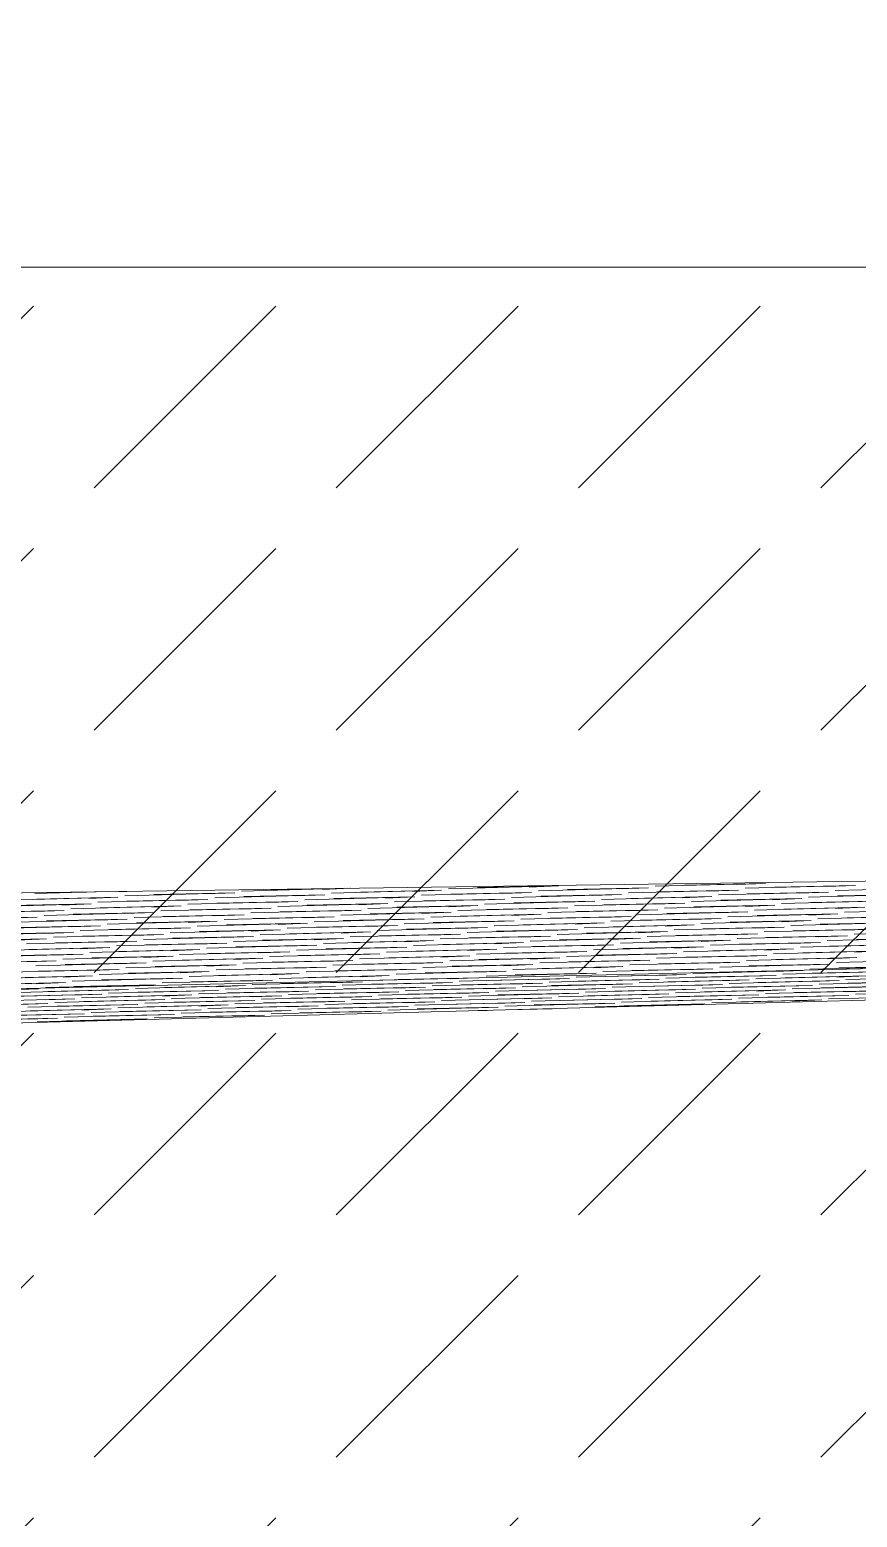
# Model space of a CAD drawing. Header units: millimetres. Extents: x 745166 to 884669, y -5000 to 15056.
# Drawn here: x 781510 to 782138, y 8990 to 10119 of the extents above; entities that cross this region are included whole.
import ezdxf

# ---------------------------------------------------------------- set-up
doc = ezdxf.new("R2010")
doc.units = ezdxf.units.MM
doc.header["$MEASUREMENT"] = 0
doc.layers.add('New_2D Drafting - General_Pen_No__1', color=7, linetype='Continuous', lineweight=13)
doc.layers.add('New_Site & Landscape - Terrain_Pen_No__1', color=7, linetype='Continuous', lineweight=13)
doc.layers.add('New_2D Drafting - General_Pen_No__61', color=7, linetype='Continuous', lineweight=20, true_color=0x6a6a6a)

msp = doc.modelspace()

# ---------------------------------------------------------------- hatches: boundary and pattern name
at = {"layer": 'New_2D Drafting - General_Pen_No__61', "linetype": 'Continuous', "lineweight": 20, "true_color": 0x6a6a6a}
h = msp.add_hatch(dxfattribs=at)
h.set_pattern_fill('Dashed_0002', color=251, style=0, pattern_type=2)
h.set_pattern_definition([(45, (1009346.34, 10138.7), (-183.84776, 183.84776), [195, -65]), (45, (1009346.34, 10322.54), (-183.84776, 183.84776), [195, -65])])
h.paths.add_polyline_path([(769057.3, 7861.9), (769057.3, 10118.7), (773547.6, 10118.7), (778397.6, 9938.7), (782481, 9938.7), (782481, 7861.9)])

# ---------------------------------------------------------------- linework, layer by layer
at = {"layer": 'New_2D Drafting - General_Pen_No__1', "color": 7, "linetype": 'Continuous', "lineweight": 13, "flags": 128}
msp.add_lwpolyline([(769057.3, 7861.9), (769057.3, 10118.7), (773547.6, 10118.7), (778397.6, 9938.7), (782481, 9938.7), (782481, 7861.9)], close=True, dxfattribs=at)
at = {"layer": 'New_Site & Landscape - Terrain_Pen_No__1', "color": 7, "linetype": 'Continuous', "lineweight": 13}
for p, q in [((782850.6, 9482.6), (776496.1, 9394.8)), ((781752.9, 9467.4), (781671, 9465.3)), ((781751.8, 9467.4), (781693.2, 9466.1)), ((781753.8, 9467.4), (781732.5, 9466.6)), ((781911.6, 9469.3), (781828, 9467.1)), ((781911.6, 9469.3), (781850.2, 9468)), ((781911.6, 9469.3), (781889.4, 9468.4)), ((781979.9, 9467.7), (781896.3, 9465.5)), ((781979.9, 9467.7), (781918.5, 9466.4)), ((781979.9, 9467.7), (781957.7, 9466.9)), ((782068.6, 9471.1), (781985, 9469)), ((782068.6, 9471.1), (782007.2, 9469.8)), ((782068.6, 9471.1), (782046.4, 9470.3)), ((782136.9, 9469.6), (782053.3, 9467.4)), ((782136.9, 9469.6), (782075.5, 9468.3)), ((782136.9, 9469.6), (782114.7, 9468.7)), ((782205.2, 9468), (782121.6, 9465.8)), ((781577.3, 9460.6), (781493.7, 9458.4)), ((781570, 9464.9), (781514.1, 9463.4)), ((781577.3, 9460.6), (781515.8, 9459.3)), ((781553.5, 9464.6), (781536.2, 9464.3)), ((781577.3, 9460.6), (781555.1, 9459.7)), ((781645.6, 9459), (781562, 9456.8)), ((781584, 9465.1), (781575.5, 9464.7)), ((781665.9, 9464), (781582.4, 9461.8)), ((781645.6, 9459), (781584.1, 9457.7)), ((781665.9, 9464), (781604.5, 9462.7)), ((781645.6, 9459), (781623.4, 9458.2)), ((781713.9, 9457.4), (781630.3, 9455.3)), ((781665.9, 9464), (781643.8, 9463.2)), ((781734.2, 9462.4), (781650.7, 9460.3)), ((781713.9, 9457.4), (781652.4, 9456.1)), ((781734.2, 9462.4), (781672.8, 9461.1)), ((781713.9, 9457.4), (781691.7, 9456.6)), ((781782.1, 9455.9), (781698.6, 9453.7)), ((781734.2, 9462.4), (781712.1, 9461.6)), ((781802.5, 9460.9), (781719, 9458.7)), ((781782.1, 9455.9), (781720.7, 9454.6)), ((781822.9, 9465.9), (781739.3, 9463.7)), ((781802.5, 9460.9), (781741.1, 9459.6)), ((781782.1, 9455.9), (781760, 9455)), ((781822.9, 9465.9), (781761.5, 9464.5)), ((781802.5, 9460.9), (781780.4, 9460)), ((781870.8, 9459.3), (781787.2, 9457.1)), ((781822.9, 9465.9), (781800.8, 9465)), ((781891.2, 9464.3), (781807.6, 9462.1)), ((781870.8, 9459.3), (781809.4, 9458)), ((781891.2, 9464.3), (781829.8, 9463)), ((781870.8, 9459.3), (781848.7, 9458.4)), ((781939.1, 9457.7), (781855.5, 9455.5)), ((781891.2, 9464.3), (781869, 9463.4)), ((781959.5, 9462.7), (781875.9, 9460.5)), ((781939.1, 9457.7), (781877.7, 9456.4)), ((781959.5, 9462.7), (781898.1, 9461.4)), ((781939.1, 9457.7), (781917, 9456.9)), ((782007.4, 9456.1), (781923.8, 9454)), ((781959.5, 9462.7), (781937.3, 9461.9)), ((782027.8, 9461.1), (781944.2, 9459)), ((782007.4, 9456.1), (781946, 9454.8)), ((782048.2, 9466.1), (781964.6, 9464)), ((782027.8, 9461.1), (781966.4, 9459.8)), ((782007.4, 9456.1), (781985.3, 9455.3)), ((782048.2, 9466.1), (781986.8, 9464.8)), ((782027.8, 9461.1), (782005.6, 9460.3)), ((782096.1, 9459.6), (782012.5, 9457.4)), ((782048.2, 9466.1), (782026, 9465.3)), ((782116.5, 9464.6), (782032.9, 9462.4)), ((782096.1, 9459.6), (782034.7, 9458.3)), ((782116.5, 9464.6), (782055.1, 9463.3)), ((782096.1, 9459.6), (782073.9, 9458.7)), ((782164.4, 9458), (782080.8, 9455.8)), ((782116.5, 9464.6), (782094.3, 9463.7)), ((782184.8, 9463), (782101.2, 9460.8)), ((782164.4, 9458), (782103, 9456.7)), ((782184.8, 9463), (782123.4, 9461.7)), ((781516.1, 9445.6), (781432.5, 9443.4)), ((781536.5, 9450.6), (781452.9, 9448.4)), ((781516.1, 9445.6), (781454.7, 9444.3)), ((781556.9, 9455.6), (781473.3, 9453.4)), ((781536.5, 9450.6), (781475.1, 9449.3)), ((781516.1, 9445.6), (781493.9, 9444.7)), ((781556.9, 9455.6), (781495.5, 9454.3)), ((781536.5, 9450.6), (781514.3, 9449.7)), ((781604.8, 9449), (781521.2, 9446.8)), ((781556.9, 9455.6), (781534.7, 9454.7)), ((781625.2, 9454), (781541.6, 9451.8)), ((781604.8, 9449), (781543.4, 9447.7)), ((781625.2, 9454), (781563.8, 9452.7)), ((781604.8, 9449), (781582.6, 9448.2)), ((781673.1, 9447.4), (781589.5, 9445.3)), ((781625.2, 9454), (781603, 9453.2)), ((781693.5, 9452.4), (781609.9, 9450.3)), ((781673.1, 9447.4), (781611.7, 9446.1)), ((781693.5, 9452.4), (781632.1, 9451.1)), ((781673.1, 9447.4), (781650.9, 9446.6)), ((781741.4, 9445.9), (781657.8, 9443.7)), ((781693.5, 9452.4), (781671.3, 9451.6)), ((781761.8, 9450.9), (781678.2, 9448.7)), ((781741.4, 9445.9), (781680, 9444.6)), ((781761.8, 9450.9), (781700.3, 9449.6)), ((781741.4, 9445.9), (781719.2, 9445)), ((781761.8, 9450.9), (781739.6, 9450)), ((781830.1, 9449.3), (781746.5, 9447.1)), ((781850.4, 9454.3), (781766.9, 9452.1)), ((781830.1, 9449.3), (781768.6, 9448)), ((781850.4, 9454.3), (781789, 9453)), ((781830.1, 9449.3), (781807.9, 9448.4)), ((781898.4, 9447.7), (781814.8, 9445.5)), ((781850.4, 9454.3), (781828.3, 9453.4)), ((781918.7, 9452.7), (781835.2, 9450.5)), ((781898.4, 9447.7), (781836.9, 9446.4)), ((781918.7, 9452.7), (781857.3, 9451.4)), ((781898.4, 9447.7), (781876.2, 9446.9)), ((781966.6, 9446.1), (781883.1, 9444)), ((781918.7, 9452.7), (781896.6, 9451.9)), ((781987, 9451.1), (781903.4, 9449)), ((781966.6, 9446.1), (781905.2, 9444.8)), ((781987, 9451.1), (781925.6, 9449.8)), ((781966.6, 9446.1), (781944.5, 9445.3)), ((782034.9, 9444.6), (781951.4, 9442.4)), ((781987, 9451.1), (781964.9, 9450.3)), ((782055.3, 9449.6), (781971.7, 9447.4)), ((782034.9, 9444.6), (781973.5, 9443.3)), ((782075.7, 9454.6), (781992.1, 9452.4)), ((782055.3, 9449.6), (781993.9, 9448.3)), ((782034.9, 9444.6), (782012.8, 9443.7)), ((782075.7, 9454.6), (782014.3, 9453.3)), ((782055.3, 9449.6), (782033.2, 9448.7)), ((782123.6, 9448), (782040, 9445.8)), ((782075.7, 9454.6), (782053.5, 9453.7)), ((782144, 9453), (782060.4, 9450.8)), ((782123.6, 9448), (782062.2, 9446.7)), ((782144, 9453), (782082.6, 9451.7)), ((782123.6, 9448), (782101.5, 9447.1)), ((782191.9, 9446.4), (782108.3, 9444.3)), ((782144, 9453), (782121.8, 9452.1)), ((782212.3, 9451.4), (782128.7, 9449.3)), ((782191.9, 9446.4), (782130.5, 9445.1)), ((781543.6, 9434), (781460, 9431.8)), ((781564, 9439), (781480.4, 9436.8)), ((781543.6, 9434), (781482.2, 9432.7)), ((781584.4, 9444), (781500.8, 9441.8)), ((781564, 9439), (781502.6, 9437.7)), ((781543.6, 9434), (781521.5, 9433.2)), ((781584.4, 9444), (781523, 9442.7)), ((781564, 9439), (781541.8, 9438.2)), ((781632.3, 9437.4), (781548.7, 9435.3)), ((781584.4, 9444), (781562.2, 9443.2)), ((781652.7, 9442.4), (781569.1, 9440.3)), ((781632.3, 9437.4), (781570.9, 9436.1)), ((781652.7, 9442.4), (781591.3, 9441.1)), ((781632.3, 9437.4), (781610.1, 9436.6)), ((781700.6, 9435.9), (781617, 9433.7)), ((781652.7, 9442.4), (781630.5, 9441.6)), ((781721, 9440.9), (781637.4, 9438.7)), ((781700.6, 9435.9), (781639.2, 9434.6)), ((781721, 9440.9), (781659.6, 9439.6)), ((781700.6, 9435.9), (781678.4, 9435)), ((781768.9, 9434.3), (781685.3, 9432.1)), ((781721, 9440.9), (781698.8, 9440)), ((781789.3, 9439.3), (781705.7, 9437.1)), ((781768.9, 9434.3), (781707.5, 9433)), ((781809.7, 9444.3), (781726.1, 9442.1)), ((781789.3, 9439.3), (781727.9, 9438)), ((781768.9, 9434.3), (781746.7, 9433.4)), ((781809.7, 9444.3), (781748.3, 9443)), ((781789.3, 9439.3), (781767.1, 9438.4)), ((781857.6, 9437.7), (781774, 9435.5)), ((781809.7, 9444.3), (781787.5, 9443.4)), ((781878, 9442.7), (781794.4, 9440.5)), ((781857.6, 9437.7), (781796.2, 9436.4)), ((781878, 9442.7), (781816.6, 9441.4)), ((781857.6, 9437.7), (781835.4, 9436.9)), ((781925.9, 9436.2), (781842.3, 9434)), ((781878, 9442.7), (781855.8, 9441.9)), ((781946.3, 9441.1), (781862.7, 9439)), ((781925.9, 9436.2), (781864.5, 9434.8)), ((781946.3, 9441.1), (781884.8, 9439.8)), ((781925.9, 9436.2), (781903.7, 9435.3)), ((781994.2, 9434.6), (781910.6, 9432.4)), ((781946.3, 9441.1), (781924.1, 9440.3)), ((782014.6, 9439.6), (781931, 9437.4)), ((781994.2, 9434.6), (781932.8, 9433.3)), ((782014.6, 9439.6), (781953.1, 9438.3)), ((781994.2, 9434.6), (781972, 9433.7)), ((782014.6, 9439.6), (781992.4, 9438.7)), ((782082.9, 9438), (781999.3, 9435.8)), ((782103.2, 9443), (782019.7, 9440.8)), ((782082.9, 9438), (782021.4, 9436.7)), ((782103.2, 9443), (782041.8, 9441.7)), ((782082.9, 9438), (782060.7, 9437.1)), ((782151.1, 9436.4), (782067.6, 9434.3)), ((782103.2, 9443), (782081.1, 9442.1)), ((782171.5, 9441.4), (782087.9, 9439.3)), ((782151.1, 9436.4), (782089.7, 9435.1)), ((782171.5, 9441.4), (782110.1, 9440.1)), ((782151.1, 9436.4), (782129, 9435.6)), ((782219.4, 9434.9), (782135.9, 9432.7)), ((782850.6, 9422.9), (777825.2, 9305.1)), ((781523.2, 9429), (781439.6, 9426.8)), ((781523.2, 9429), (781461.8, 9427.7)), ((781571.1, 9422.4), (781487.6, 9420.3)), ((781523.2, 9429), (781501.1, 9428.2)), ((781591.5, 9427.4), (781507.9, 9425.3)), ((781571.1, 9422.4), (781509.7, 9421.1)), ((781611.9, 9432.4), (781528.3, 9430.3)), ((781591.5, 9427.4), (781530.1, 9426.1)), ((781571.1, 9422.4), (781549, 9421.6)), ((781611.9, 9432.4), (781550.5, 9431.1)), ((781591.5, 9427.4), (781569.4, 9426.6)), ((781659.8, 9425.9), (781576.2, 9423.7)), ((781611.9, 9432.4), (781589.7, 9431.6)), ((781680.2, 9430.9), (781596.6, 9428.7)), ((781659.8, 9425.9), (781598.4, 9424.6)), ((781680.2, 9430.9), (781618.8, 9429.6)), ((781659.8, 9425.9), (781637.7, 9425)), ((781728.1, 9424.3), (781644.5, 9422.1)), ((781680.2, 9430.9), (781658, 9430)), ((781748.5, 9429.3), (781664.9, 9427.1)), ((781728.1, 9424.3), (781666.7, 9423)), ((781748.5, 9429.3), (781687.1, 9428)), ((781728.1, 9424.3), (781705.9, 9423.4)), ((781796.4, 9422.7), (781712.8, 9420.6)), ((781748.5, 9429.3), (781726.3, 9428.4)), ((781816.8, 9427.7), (781733.2, 9425.6)), ((781796.4, 9422.7), (781735, 9421.4)), ((781837.2, 9432.7), (781753.6, 9430.6)), ((781816.8, 9427.7), (781755.4, 9426.4)), ((781796.4, 9422.7), (781774.2, 9421.9)), ((781837.2, 9432.7), (781775.8, 9431.4)), ((781816.8, 9427.7), (781794.6, 9426.9)), ((781885.1, 9426.2), (781801.5, 9424)), ((781837.2, 9432.7), (781815, 9431.9)), ((781905.5, 9431.2), (781821.9, 9429)), ((781885.1, 9426.2), (781823.7, 9424.8)), ((781905.5, 9431.2), (781844.1, 9429.8)), ((781885.1, 9426.2), (781862.9, 9425.3)), ((781953.4, 9424.6), (781869.8, 9422.4)), ((781905.5, 9431.2), (781883.3, 9430.3)), ((781973.8, 9429.6), (781890.2, 9427.4)), ((781953.4, 9424.6), (781892, 9423.3)), ((781973.8, 9429.6), (781912.4, 9428.3)), ((781953.4, 9424.6), (781931.2, 9423.7)), ((782021.7, 9423), (781938.1, 9420.8)), ((781973.8, 9429.6), (781951.6, 9428.7)), ((782042.1, 9428), (781958.5, 9425.8)), ((782021.7, 9423), (781960.3, 9421.7)), ((782062.5, 9433), (781978.9, 9430.8)), ((782042.1, 9428), (781980.7, 9426.7)), ((782021.7, 9423), (781999.5, 9422.1)), ((782062.5, 9433), (782001, 9431.7)), ((782042.1, 9428), (782019.9, 9427.1)), ((782110.4, 9426.4), (782026.8, 9424.3)), ((782062.5, 9433), (782040.3, 9432.1)), ((782130.8, 9431.4), (782047.2, 9429.3)), ((782110.4, 9426.4), (782049, 9425.1)), ((782130.8, 9431.4), (782069.3, 9430.1)), ((782110.4, 9426.4), (782088.2, 9425.6)), ((782178.7, 9424.9), (782095.1, 9422.7)), ((782130.8, 9431.4), (782108.6, 9430.6)), ((782199.1, 9429.9), (782115.5, 9427.7)), ((782178.7, 9424.9), (782117.3, 9423.5)), ((782199.1, 9429.9), (782137.6, 9428.5)), ((781530.4, 9412.5), (781446.8, 9410.3)), ((781550.8, 9417.5), (781467.2, 9415.3)), ((781530.4, 9412.5), (781469, 9411.1)), ((781550.8, 9417.5), (781489.3, 9416.1)), ((781530.4, 9412.5), (781508.2, 9411.6)), ((781598.7, 9410.9), (781515.1, 9408.7)), ((781550.8, 9417.5), (781528.6, 9416.6)), ((781619.1, 9415.9), (781535.5, 9413.7)), ((781598.7, 9410.9), (781537.2, 9409.6)), ((781639.4, 9420.9), (781555.9, 9418.7)), ((781619.1, 9415.9), (781557.6, 9414.6)), ((781598.7, 9410.9), (781576.5, 9410)), ((781639.4, 9420.9), (781578, 9419.6)), ((781619.1, 9415.9), (781596.9, 9415)), ((781687.3, 9414.3), (781603.8, 9412.1)), ((781639.4, 9420.9), (781617.3, 9420)), ((781707.7, 9419.3), (781624.1, 9417.1)), ((781687.3, 9414.3), (781625.9, 9413)), ((781707.7, 9419.3), (781646.3, 9418)), ((781687.3, 9414.3), (781665.2, 9413.4)), ((781755.6, 9412.7), (781672.1, 9410.6)), ((781707.7, 9419.3), (781685.6, 9418.4)), ((781776, 9417.7), (781692.4, 9415.6)), ((781755.6, 9412.7), (781694.2, 9411.4)), ((781776, 9417.7), (781714.6, 9416.4)), ((781755.6, 9412.7), (781733.5, 9411.9)), ((781823.9, 9411.2), (781740.4, 9409)), ((781776, 9417.7), (781753.9, 9416.9)), ((781844.3, 9416.2), (781760.7, 9414)), ((781823.9, 9411.2), (781762.5, 9409.8)), ((781864.7, 9421.2), (781781.1, 9419)), ((781844.3, 9416.2), (781782.9, 9414.8)), ((781823.9, 9411.2), (781801.8, 9410.3)), ((781864.7, 9421.2), (781803.3, 9419.8)), ((781844.3, 9416.2), (781822.2, 9415.3)), ((781912.6, 9414.6), (781829, 9412.4)), ((781864.7, 9421.2), (781842.5, 9420.3)), ((781933, 9419.6), (781849.4, 9417.4)), ((781912.6, 9414.6), (781851.2, 9413.3)), ((781933, 9419.6), (781871.6, 9418.3)), ((781912.6, 9414.6), (781890.4, 9413.7)), ((781980.9, 9413), (781897.3, 9410.8)), ((781933, 9419.6), (781910.8, 9418.7)), ((782001.3, 9418), (781917.7, 9415.8)), ((781980.9, 9413), (781919.5, 9411.7)), ((782001.3, 9418), (781939.9, 9416.7)), ((781980.9, 9413), (781958.7, 9412.1)), ((782049.2, 9411.4), (781965.6, 9409.3)), ((782001.3, 9418), (781979.1, 9417.1)), ((782069.6, 9416.4), (781986, 9414.3)), ((782049.2, 9411.4), (781987.8, 9410.1)), ((782090, 9421.4), (782006.4, 9419.3)), ((782069.6, 9416.4), (782008.2, 9415.1)), ((782049.2, 9411.4), (782027, 9410.6)), ((782090, 9421.4), (782028.6, 9420.1)), ((782069.6, 9416.4), (782047.4, 9415.6)), ((782137.9, 9414.9), (782054.3, 9412.7)), ((782090, 9421.4), (782067.8, 9420.6)), ((782158.3, 9419.9), (782074.7, 9417.7)), ((782137.9, 9414.9), (782076.5, 9413.5)), ((782158.3, 9419.9), (782096.9, 9418.5)), ((782137.9, 9414.9), (782115.7, 9414)), ((782206.2, 9413.3), (782122.6, 9411.1)), ((782158.3, 9419.9), (782136.1, 9419)), ((778235.7, 9277.4), (782850.6, 9401.5)), ((781557.9, 9400.9), (781474.3, 9398.7)), ((781578.3, 9405.9), (781494.7, 9403.7)), ((781557.9, 9400.9), (781496.5, 9399.6)), ((781578.3, 9405.9), (781516.9, 9404.6)), ((781557.9, 9400.9), (781535.7, 9400)), ((781578.3, 9405.9), (781556.1, 9405)), ((781646.6, 9404.3), (781563, 9402.1)), ((781667, 9409.3), (781583.4, 9407.1)), ((781646.6, 9404.3), (781585.2, 9403)), ((781667, 9409.3), (781605.5, 9408)), ((781646.6, 9404.3), (781624.4, 9403.4)), ((781714.9, 9402.7), (781631.3, 9400.6)), ((781667, 9409.3), (781644.8, 9408.4)), ((781735.3, 9407.7), (781651.7, 9405.6)), ((781714.9, 9402.7), (781653.5, 9401.4)), ((781735.3, 9407.7), (781673.8, 9406.4)), ((781714.9, 9402.7), (781692.7, 9401.9)), ((781783.2, 9401.2), (781699.6, 9399)), ((781735.3, 9407.7), (781713.1, 9406.9)), ((781803.5, 9406.2), (781720, 9404)), ((781783.2, 9401.2), (781721.7, 9399.8)), ((781803.5, 9406.2), (781742.1, 9404.8)), ((781783.2, 9401.2), (781761, 9400.3)), ((781803.5, 9406.2), (781781.4, 9405.3)), ((781871.8, 9404.6), (781788.3, 9402.4)), ((781851.5, 9399.6), (781790, 9398.3)), ((781851.5, 9399.6), (781799.1, 9398.2)), ((781892.2, 9409.6), (781808.6, 9407.4)), ((781871.8, 9404.6), (781810.4, 9403.3)), ((781892.2, 9409.6), (781830.8, 9408.3)), ((781851.5, 9399.6), (781842.5, 9399.2)), ((781871.8, 9404.6), (781849.7, 9403.7)), ((781940.1, 9403), (781856.6, 9400.8)), ((781892.2, 9409.6), (781870.1, 9408.7)), ((781960.5, 9408), (781876.9, 9405.8)), ((781940.1, 9403), (781878.7, 9401.7)), ((781960.5, 9408), (781899.1, 9406.7)), ((781940.1, 9403), (781918, 9402.2)), ((782008.4, 9402), (781924.9, 9399.9)), ((781960.5, 9408), (781938.4, 9407.2)), ((782028.8, 9406.4), (781945.2, 9404.3)), ((782008.4, 9402), (781947, 9400.6)), ((782028.8, 9406.4), (781967.4, 9405.1)), ((782008.4, 9402), (781986.3, 9401.2)), ((782076.7, 9401.4), (781993.1, 9399.3)), ((782028.8, 9406.4), (782006.7, 9405.6)), ((782097.1, 9405), (782013.5, 9402.9)), ((782076.7, 9401.4), (782015.3, 9400.1)), ((782117.5, 9409.9), (782033.9, 9407.7)), ((782097.1, 9405), (782035.7, 9403.6)), ((782076.7, 9401.4), (782054.6, 9400.7)), ((782117.5, 9409.9), (782056.1, 9408.5)), ((782145, 9400.9), (782061.4, 9398.8)), ((782097.1, 9405), (782074.9, 9404.2)), ((782165.4, 9404.4), (782081.8, 9402.3)), ((782145, 9400.9), (782083.6, 9399.5)), ((782117.5, 9409.9), (782095.3, 9409)), ((782185.8, 9408.3), (782102.2, 9406.1)), ((782165.4, 9404.4), (782104, 9403.1)), ((782145, 9400.9), (782122.9, 9400.1)), ((782185.8, 9408.3), (782124.4, 9407)), ((782213.3, 9400.3), (782129.7, 9398.2)), ((781517.1, 9391.1), (781433.5, 9389)), ((781537.5, 9395.9), (781453.9, 9393.7)), ((781517.1, 9391.1), (781455.7, 9389.8)), ((781537.5, 9395.9), (781476.1, 9394.6)), ((781517.1, 9391.1), (781494.9, 9390.4)), ((781585.4, 9390.6), (781501.8, 9388.5)), ((781537.5, 9395.9), (781515.3, 9395)), ((781605.8, 9394.3), (781522.2, 9392.1)), ((781585.4, 9390.6), (781524, 9389.2)), ((781626.2, 9399.3), (781542.6, 9397.1)), ((781605.8, 9394.3), (781544.4, 9393)), ((781585.4, 9390.6), (781563.2, 9389.8)), ((781626.2, 9399.3), (781564.8, 9398)), ((781653.7, 9390), (781570.1, 9387.9)), ((781605.8, 9394.3), (781583.6, 9393.4)), ((781674.1, 9393.6), (781590.5, 9391.5)), ((781653.7, 9390), (781592.3, 9388.7)), ((781626.2, 9399.3), (781604, 9398.4)), ((781694.5, 9397.7), (781610.9, 9395.6)), ((781674.1, 9393.6), (781612.7, 9392.2)), ((781653.7, 9390), (781631.5, 9389.3)), ((781694.5, 9397.7), (781633.1, 9396.4)), ((781722, 9389.5), (781638.4, 9387.4)), ((781674.1, 9393.6), (781651.9, 9392.8)), ((781742.4, 9393), (781658.8, 9390.9)), ((781722, 9389.5), (781660.6, 9388.1)), ((781694.5, 9397.7), (781672.3, 9396.9)), ((781762.8, 9396.5), (781679.2, 9394.4)), ((781742.4, 9393), (781681, 9391.7)), ((781722, 9389.5), (781699.8, 9388.7)), ((781762.8, 9396.5), (781701.4, 9395.2)), ((781790.3, 9388.9), (781706.7, 9386.8)), ((781742.4, 9393), (781720.2, 9392.3)), ((781810.7, 9392.5), (781727.1, 9390.4)), ((781790.3, 9388.9), (781728.9, 9387.6)), ((781762.8, 9396.5), (781740.6, 9395.8)), ((781831.1, 9396), (781747.5, 9393.9)), ((781810.7, 9392.5), (781749.3, 9391.1)), ((781799.2, 9398.2), (781767.9, 9397.4)), ((781790.3, 9388.9), (781768.1, 9388.2)), ((781831.1, 9396), (781769.7, 9394.6)), ((781858.6, 9388.4), (781775, 9386.3)), ((781810.7, 9392.5), (781788.5, 9391.7)), ((781879, 9391.9), (781795.4, 9389.8)), ((781858.6, 9388.4), (781797.2, 9387)), ((781831.1, 9396), (781808.9, 9395.3)), ((781899.4, 9395.5), (781815.8, 9393.4)), ((781879, 9391.9), (781817.6, 9390.6)), ((781842.6, 9399.2), (781829.3, 9398.8)), ((781919.8, 9399), (781836.2, 9396.9)), ((781858.6, 9388.4), (781836.4, 9387.6)), ((781899.4, 9395.5), (781838, 9394.1)), ((781879, 9391.9), (781856.8, 9391.2)), ((781919.8, 9399), (781858.3, 9397.6)), ((781947.3, 9391.4), (781863.7, 9389.3)), ((781899.4, 9395.5), (781877.2, 9394.7)), ((781967.7, 9394.9), (781884.1, 9392.8)), ((781947.3, 9391.4), (781885.9, 9390)), ((781919.8, 9399), (781897.6, 9398.2)), ((781988, 9398.4), (781904.5, 9396.3)), ((781967.7, 9394.9), (781906.2, 9393.6)), ((781947.3, 9391.4), (781925.1, 9390.6)), ((781988, 9398.4), (781926.6, 9397.1)), ((782015.6, 9390.8), (781932, 9388.7)), ((781967.7, 9394.9), (781945.5, 9394.2)), ((782036, 9394.4), (781952.4, 9392.3)), ((782015.6, 9390.8), (781954.2, 9389.5)), ((781988, 9398.4), (781965.9, 9397.7)), ((782056.3, 9397.9), (781972.8, 9395.8)), ((782036, 9394.4), (781974.5, 9393)), ((782015.6, 9390.8), (781993.4, 9390.1)), ((782056.3, 9397.9), (781994.9, 9396.5)), ((782083.9, 9390.3), (782000.3, 9388.2)), ((782036, 9394.4), (782013.8, 9393.6)), ((782104.3, 9393.8), (782020.7, 9391.7)), ((782083.9, 9390.3), (782022.4, 9388.9)), ((782056.3, 9397.9), (782034.2, 9397.2)), ((782124.6, 9397.4), (782041.1, 9395.2)), ((782104.3, 9393.8), (782042.8, 9392.5)), ((782083.9, 9390.3), (782061.7, 9389.5)), ((782124.6, 9397.4), (782063.2, 9396)), ((782152.2, 9389.7), (782068.6, 9387.6)), ((782104.3, 9393.8), (782082.1, 9393.1)), ((782172.5, 9393.3), (782089, 9391.2)), ((782152.2, 9389.7), (782090.7, 9388.4)), ((782124.6, 9397.4), (782102.5, 9396.6)), ((782192.9, 9396.8), (782109.3, 9394.7)), ((782172.5, 9393.3), (782111.1, 9391.9)), ((782152.2, 9389.7), (782130, 9389)), ((782192.9, 9396.8), (782131.5, 9395.4)), ((782220.5, 9389.2), (782136.9, 9387.1)), ((781524.2, 9380), (781440.7, 9377.9)), ((781544.6, 9383.5), (781461, 9381.4)), ((781524.2, 9380), (781462.8, 9378.6)), ((781565, 9387), (781481.4, 9384.9)), ((781544.6, 9383.5), (781483.2, 9382.1)), ((781524.2, 9380), (781502.1, 9379.2)), ((781565, 9387), (781503.6, 9385.7)), ((781592.5, 9379.4), (781509, 9377.3)), ((781544.6, 9383.5), (781522.5, 9382.8)), ((781612.9, 9383), (781529.3, 9380.8)), ((781592.5, 9379.4), (781531.1, 9378.1)), ((781565, 9387), (781542.9, 9386.3)), ((781633.3, 9386.5), (781549.7, 9384.4)), ((781612.9, 9383), (781551.5, 9381.6)), ((781592.5, 9379.4), (781570.4, 9378.7)), ((781633.3, 9386.5), (781571.9, 9385.1)), ((781660.8, 9378.9), (781577.3, 9376.8)), ((781612.9, 9383), (781590.8, 9382.2)), ((781681.2, 9382.4), (781597.6, 9380.3)), ((781660.8, 9378.9), (781599.4, 9377.5)), ((781633.3, 9386.5), (781611.1, 9385.7)), ((781701.6, 9385.9), (781618, 9383.8)), ((781681.2, 9382.4), (781619.8, 9381)), ((781660.8, 9378.9), (781638.7, 9378.1)), ((781701.6, 9385.9), (781640.2, 9384.6)), ((781729.1, 9378.3), (781645.5, 9376.2)), ((781681.2, 9382.4), (781659.1, 9381.7)), ((781749.5, 9381.9), (781665.9, 9379.8)), ((781729.1, 9378.3), (781667.7, 9377)), ((781701.6, 9385.9), (781679.4, 9385.2)), ((781769.9, 9385.4), (781686.3, 9383.3)), ((781749.5, 9381.9), (781688.1, 9380.5)), ((781729.1, 9378.3), (781707, 9377.6)), ((781769.9, 9385.4), (781708.5, 9384)), ((781797.4, 9377.8), (781713.8, 9375.7)), ((781749.5, 9381.9), (781727.4, 9381.1)), ((781817.8, 9381.3), (781734.2, 9379.2)), ((781797.4, 9377.8), (781736, 9376.4)), ((781769.9, 9385.4), (781747.7, 9384.6)), ((781838.2, 9384.9), (781754.6, 9382.7)), ((781817.8, 9381.3), (781756.4, 9380)), ((781797.4, 9377.8), (781775.3, 9377)), ((781838.2, 9384.9), (781776.8, 9383.5)), ((781865.7, 9377.2), (781782.1, 9375.1)), ((781817.8, 9381.3), (781795.6, 9380.6)), ((781886.1, 9380.8), (781802.5, 9378.7)), ((781865.7, 9377.2), (781804.3, 9375.9)), ((781838.2, 9384.9), (781816, 9384.1)), ((781906.5, 9384.3), (781822.9, 9382.2)), ((781886.1, 9380.8), (781824.7, 9379.4)), ((781926.9, 9387.8), (781843.3, 9385.7)), ((781865.7, 9377.2), (781843.6, 9376.5)), ((781906.5, 9384.3), (781845.1, 9382.9)), ((781886.1, 9380.8), (781863.9, 9380)), ((781926.9, 9387.8), (781865.5, 9386.5)), ((781954.4, 9380.2), (781870.8, 9378.1)), ((781906.5, 9384.3), (781884.3, 9383.6)), ((781974.8, 9383.8), (781891.2, 9381.7)), ((781954.4, 9380.2), (781893, 9378.9)), ((781926.9, 9387.8), (781904.7, 9387.1)), ((781995.2, 9387.3), (781911.6, 9385.2)), ((781974.8, 9383.8), (781913.4, 9382.4)), ((781954.4, 9380.2), (781932.2, 9379.5)), ((781995.2, 9387.3), (781933.8, 9385.9)), ((782022.7, 9379.7), (781939.1, 9377.6)), ((781974.8, 9383.8), (781952.6, 9383)), ((782043.1, 9383.2), (781959.5, 9381.1)), ((782022.7, 9379.7), (781961.3, 9378.3)), ((781995.2, 9387.3), (781973, 9386.5)), ((782063.5, 9386.7), (781979.9, 9384.6)), ((782043.1, 9383.2), (781981.7, 9381.9)), ((782022.7, 9379.7), (782000.5, 9378.9)), ((782063.5, 9386.7), (782002.1, 9385.4)), ((782043.1, 9383.2), (782020.9, 9382.5)), ((782111.4, 9382.7), (782027.8, 9380.6)), ((782063.5, 9386.7), (782041.3, 9386)), ((782131.8, 9386.2), (782048.2, 9384.1)), ((782111.4, 9382.7), (782050, 9381.3)), ((782131.8, 9386.2), (782070.4, 9384.8)), ((782111.4, 9382.7), (782089.2, 9381.9)), ((782131.8, 9386.2), (782109.6, 9385.5)), ((782200.1, 9385.7), (782116.5, 9383.5)), ((781531.4, 9368.8), (781447.8, 9366.7)), ((781551.8, 9372.3), (781468.2, 9370.2)), ((781531.4, 9368.8), (781470, 9367.5)), ((781572.2, 9375.9), (781488.6, 9373.8)), ((781551.8, 9372.3), (781490.4, 9371)), ((781531.4, 9368.8), (781509.2, 9368.1)), ((781572.2, 9375.9), (781510.7, 9374.5)), ((781599.7, 9368.3), (781516.1, 9366.2)), ((781551.8, 9372.3), (781529.6, 9371.6)), ((781620.1, 9371.8), (781536.5, 9369.7)), ((781599.7, 9368.3), (781538.3, 9366.9)), ((781572.2, 9375.9), (781550, 9375.1)), ((781640.5, 9375.3), (781556.9, 9373.2)), ((781620.1, 9371.8), (781558.6, 9370.4)), ((781599.7, 9368.3), (781577.5, 9367.5)), ((781640.5, 9375.3), (781579, 9374)), ((781620.1, 9371.8), (781597.9, 9371.1)), ((781688.4, 9371.3), (781604.8, 9369.2)), ((781640.5, 9375.3), (781618.3, 9374.6)), ((781708.7, 9374.8), (781625.2, 9372.7)), ((781688.4, 9371.3), (781626.9, 9369.9)), ((781708.7, 9374.8), (781647.3, 9373.4)), ((781688.4, 9371.3), (781666.2, 9370.5)), ((781708.7, 9374.8), (781686.6, 9374)), ((781777, 9374.2), (781693.5, 9372.1)), ((781777, 9374.2), (781715.6, 9372.9)), ((781777, 9374.2), (781754.9, 9373.5)), ((781857.5, 9374.8), (781850.4, 9374.6)), ((781906.8, 9376.1), (781872.6, 9375.3))]:
    msp.add_line(p, q, dxfattribs=at)

doc.saveas('drawing.dxf')
